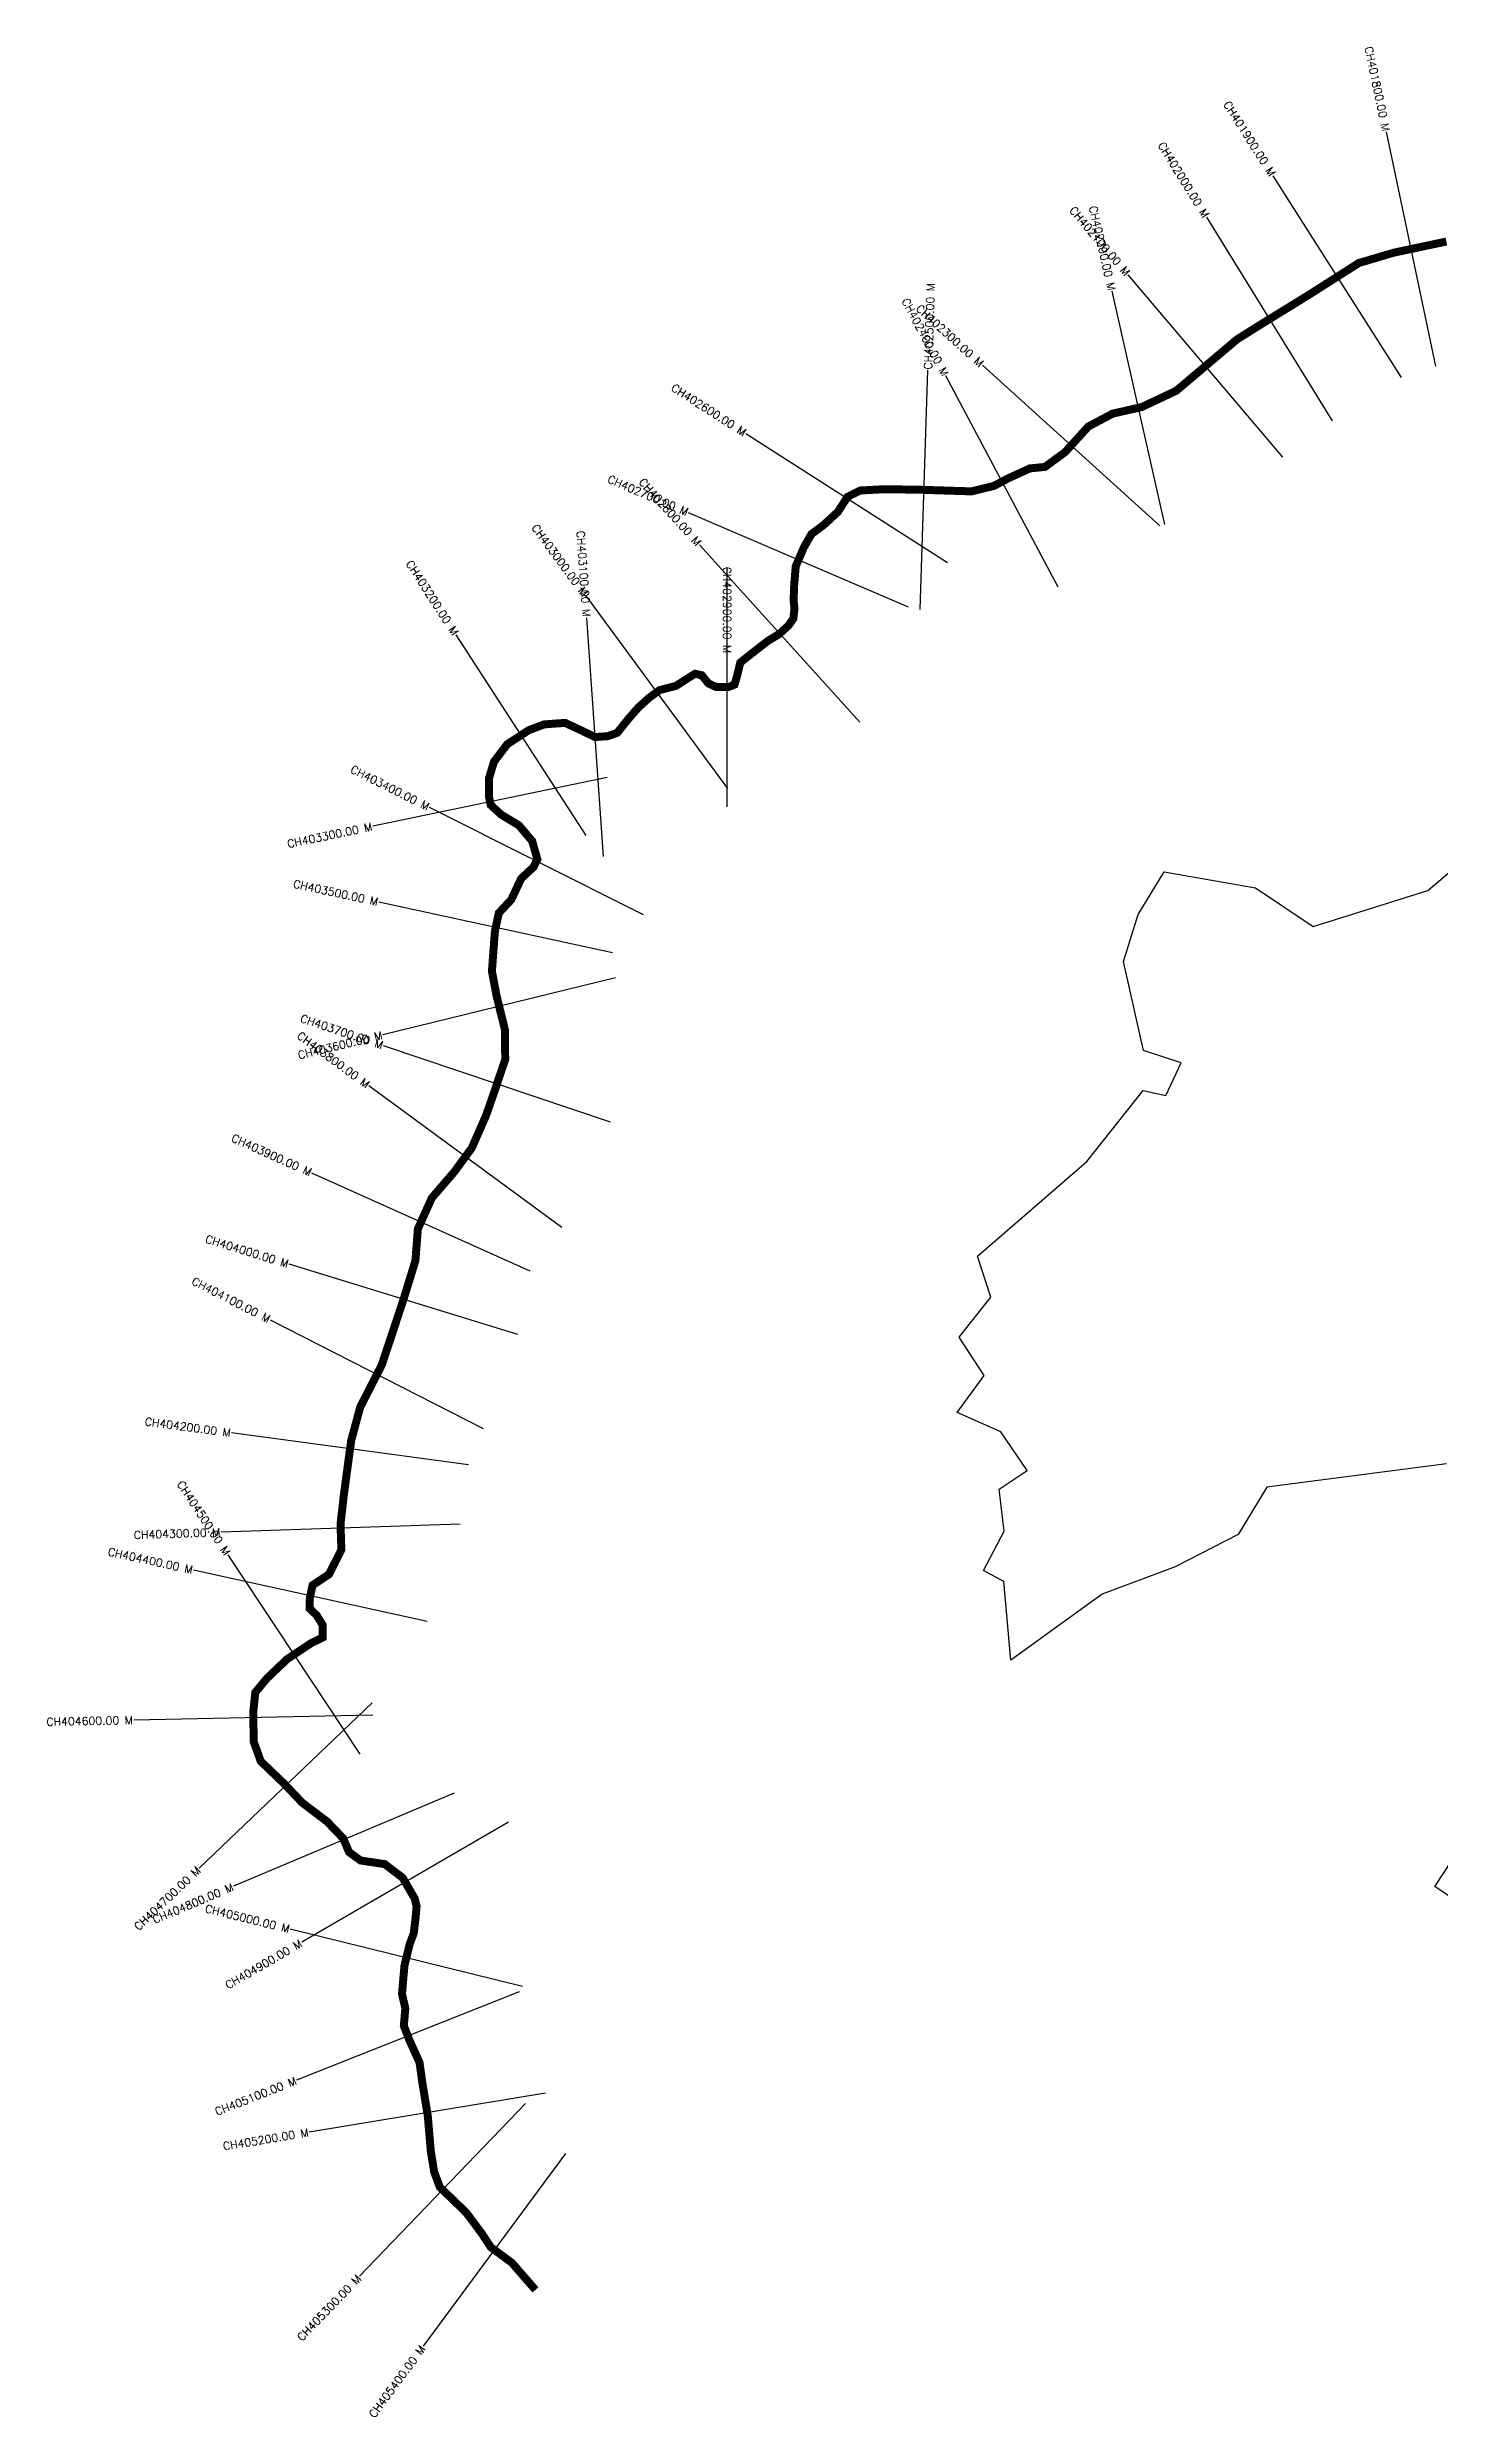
# Model space of a CAD drawing. Header units: metres. Extents: x 302061 to 305538, y 1941225 to 1944575.
# Drawn here: x 302061 to 303806, y 1941225 to 1944196 of the extents above; entities that cross this region are included whole.
import ezdxf
from ezdxf.enums import TextEntityAlignment as Align

# ---------------------------------------------------------------- set-up
doc = ezdxf.new("R2010")
doc.units = ezdxf.units.M
for name, color, linetype in [('CS', 134, 'Continuous'), ('CSMark', 6, 'Continuous'), ('UNPROTECTED', 10, 'Continuous'), ('VILLAGE BOUNDRY', 10, 'Continuous')]:
    doc.layers.add(name, color=color, linetype=linetype)
doc.styles.get("Standard").update_dxf_attribs({"font": 'simplex.shx'})

msp = doc.modelspace()

# ---------------------------------------------------------------- linework, layer by layer
at = {"layer": 'CS'}
for p, q in [((303801.3, 1943796.3), (303739.3, 1944089.8)), ((303758.1, 1943781.7), (303597.2, 1944034.9)), ((303671.7, 1943727.7), (303514, 1943982.8)), ((303609.3, 1943681.8), (303415.5, 1943910.8)), ((303461.6, 1943597.6), (303395.3, 1943890.2)), ((303455.1, 1943595.8), (303232.8, 1943797.2)), ((303154.8, 1943491.1), (303164.5, 1943790.9)), ((303327.9, 1943519), (303187, 1943783.8)), ((303188.8, 1943549.5), (302936.3, 1943711.4)), ((303140, 1943494), (302864.3, 1943612.2)), ((303079.1, 1943349.5), (302878.1, 1943572.2)), ((302912.7, 1943243.7), (302912.7, 1943543.7)), ((302913.6, 1943266.6), (302735.8, 1943508.2)), ((302757.9, 1943181.4), (302736.7, 1943480.6)), ((302736, 1943207.5), (302573, 1943459.4)), ((302762.3, 1943280.1), (302468.6, 1943219.1)), ((302807.7, 1943108), (302539.5, 1943242.6)), ((302769.1, 1943060.3), (302476, 1943124.1)), ((302772.6, 1943029.1), (302481.2, 1942957.7)), ((302766.3, 1942848.1), (302482, 1942943.9)), ((302705.4, 1942715.9), (302463.6, 1942893.5)), ((302665.6, 1942661), (302392, 1942784.2)), ((302650.4, 1942581.7), (302363.6, 1942669.9)), ((302607.2, 1942463.4), (302340.1, 1942599.9)), ((302588.6, 1942418.3), (302291.3, 1942458.3)), ((302578.1, 1942344.1), (302278.3, 1942334)), ((302536.6, 1942221.9), (302243.6, 1942286.3)), ((302452.6, 1942055.4), (302287.1, 1942305.6)), ((302468.6, 1942104.5), (302168.7, 1942098.3)), ((302467.9, 1942119.8), (302250.8, 1941912.7)), ((302570.3, 1942006.6), (302293.9, 1941889.9)), ((302638.8, 1941970.3), (302379.4, 1941819.7)), ((302656.1, 1941764.2), (302364.9, 1941836.1)), ((302651.9, 1941757.3), (302372.9, 1941646.8)), ((302684.8, 1941630.4), (302388.8, 1941581.5)), ((302659.8, 1941617.3), (302452, 1941401)), ((302709.9, 1941554.6), (302531.8, 1941313.2))]:
    msp.add_line(p, q, dxfattribs=at)
at = {"layer": 'UNPROTECTED', "const_width": 10, "flags": 128}
msp.add_lwpolyline([(303814.4, 1943952.4), (303748.3, 1943938.4), (303704.7, 1943925.5), (303640.6, 1943884.7), (303580.1, 1943847.4), (303551.8, 1943829.6), (303475.8, 1943765.3), (303432.7, 1943744.9), (303396.1, 1943736.6), (303365.5, 1943720.4), (303336.4, 1943688.3), (303311.2, 1943669.8), (303292.3, 1943667.9), (303265.1, 1943655.5), (303247.3, 1943646), (303219.2, 1943639.1), (303149.4, 1943641.3), (303108.2, 1943641.7), (303079.5, 1943640.2), (303063.7, 1943632.3), (303051.6, 1943613.4), (303033.5, 1943596.8), (303018.4, 1943585.5), (303008.9, 1943568.9), (302998.7, 1943545.1), (302996.8, 1943522.1), (302996, 1943501.9), (302997.2, 1943492.4), (302995.7, 1943479.5), (302989.6, 1943470.8), (302977.8, 1943460.1), (302964.1, 1943451.8), (302942.1, 1943434.7), (302929.2, 1943424.4), (302925, 1943406.9), (302921.9, 1943396.7), (302914.4, 1943393.7), (302899.1, 1943393.7), (302889.3, 1943398.2), (302880.9, 1943408.5), (302872.5, 1943410.4), (302862.7, 1943404.3), (302848.6, 1943395.2), (302828.1, 1943389.9), (302815.2, 1943380.4), (302801.9, 1943368.6), (302789.3, 1943354.2), (302774.9, 1943336.3), (302763.1, 1943332.1), (302747.1, 1943331), (302727.4, 1943340.5), (302709.5, 1943348.8), (302683.5, 1943346.9), (302664.2, 1943339.7), (302637.2, 1943322.2), (302620.5, 1943300.2), (302614, 1943278.8), (302614, 1943256.8), (302616.3, 1943245.7), (302629.6, 1943233.6), (302651.6, 1943220.3), (302668.3, 1943200.6), (302674.8, 1943177.7), (302669.8, 1943167.8), (302654.6, 1943153.7), (302642.1, 1943127.1), (302626.5, 1943110.4), (302621.6, 1943087.6), (302617.8, 1943037.4), (302623.8, 1943005.9), (302634.1, 1942964.1), (302634.5, 1942926.7), (302621.2, 1942887.2), (302610.5, 1942856.5), (302592.6, 1942815.7), (302570.6, 1942785.7), (302542.5, 1942753), (302525, 1942714.2), (302521.9, 1942674.3), (302506.7, 1942624.9), (302479.7, 1942543.5), (302452.7, 1942490.7), (302441.3, 1942448.3), (302432.2, 1942380.7), (302428, 1942343.9), (302429.1, 1942311.8), (302413.6, 1942281.1), (302393, 1942267.4), (302389.6, 1942251.8), (302389.2, 1942238.1), (302398, 1942229.8), (302405.6, 1942217.6), (302405.6, 1942201.7), (302391.5, 1942194.9), (302361.1, 1942174.7), (302336, 1942150.8), (302321.2, 1942133), (302318.5, 1942107.3), (302319.3, 1942070.9), (302328, 1942046.6), (302357.3, 1942018.5), (302380.1, 1941994.5), (302410.9, 1941971.2), (302431.4, 1941949.9), (302438.6, 1941932.8), (302453.1, 1941922.2), (302483.5, 1941917.6), (302505.9, 1941900.5), (302521.1, 1941874.3), (302523.4, 1941864.7), (302522.2, 1941851), (302519.9, 1941831.3), (302514.6, 1941816.8), (302508.2, 1941790.6), (302505.1, 1941754.9), (302509.3, 1941736.7), (302507.4, 1941714.7), (302514.6, 1941696.4), (302527.1, 1941668.7), (302530.6, 1941643.5), (302537.4, 1941602.1), (302541.2, 1941557.7), (302545.4, 1941531.7), (302552.6, 1941512.4), (302562.5, 1941502.9), (302585.5, 1941480.7), (302604.7, 1941455), (302616.4, 1941437.2), (302642.7, 1941417.8), (302672.4, 1941383.7)], dxfattribs=at)
at = {"layer": 'VILLAGE BOUNDRY', "color": 3, "flags": 128}
for points in [[(303814.4, 1942419.4), (303589.3, 1942390.3), (303553.3, 1942330.9), (303474.6, 1942290.6), (303382.8, 1942256.2), (303268.2, 1942173.3), (303259.8, 1942272.2), (303234, 1942286), (303260.2, 1942335.1), (303253.6, 1942387.7), (303289, 1942411.4), (303255.8, 1942459.9), (303200.9, 1942484.1), (303235.1, 1942530.5), (303203.7, 1942578.4), (303243.2, 1942628.7), (303226.5, 1942680.2), (303363.7, 1942798.8), (303434.3, 1942887.6), (303462.5, 1942881.7), (303481.8, 1942922.5), (303434.8, 1942938), (303409.7, 1943049.7), (303427.8, 1943108.3), (303460.6, 1943162.1), (303575.2, 1943141.9), (303647.6, 1943093.5), (303791.1, 1943138.4), (303910.4, 1943239.6)], [(303859.4, 1941849.4), (303800, 1941889.5), (303916.5, 1942066.8)]]:
    msp.add_lwpolyline(points, dxfattribs=at)

# ---------------------------------------------------------------- texts
at = {"layer": 'CSMark'}
for s, rotation, p in [('CH401800.00 M', 281.9308, (303739.1, 1944090.8)), ('CH401900.00 M', 302.4208, (303596.7, 1944035.7)), ('CH402000.00 M', 301.7252, (303513.5, 1943983.7)), ('CH402100.00 M', 310.2414, (303414.9, 1943911.5)), ('CH402200.00 M', 282.7663, (303395.1, 1943891.2)), ('CH402400.00 M', 298.0108, (303186.5, 1943784.7)), ('CH402300.00 M', 317.8165, (303232, 1943797.9)), ('CH402600.00 M', 327.3318, (302935.4, 1943712)), ('CH402700.00 M', 336.7893, (302863.4, 1943612.6)), ('CH402800.00 M', 312.0507, (302877.5, 1943573)), ('CH403000.00 M', 306.355, (302735.2, 1943509)), ('CH403100.00 M', 274.0515, (302736.6, 1943481.6)), ('CH403200.00 M', 302.9125, (302572.5, 1943460.2)), ('CH403400.00 M', 333.3586, (302538.6, 1943243)), ('CH403300.00 M', 11.7343, (302467.6, 1943218.9)), ('CH403500.00 M', 347.7345, (302475, 1943124.3)), ('CH403800.00 M', 323.6974, (302462.8, 1942894.1)), ('CH403600.00 M', 13.7714, (302480.2, 1942957.5)), ('CH403700.00 M', 341.3803, (302481, 1942944.2)), ('CH403900.00 M', 335.7671, (302391.1, 1942784.6)), ('CH404000.00 M', 342.8941, (302362.7, 1942670.2)), ('CH404100.00 M', 332.9225, (302339.2, 1942600.4)), ('CH404200.00 M', 352.3279, (302290.3, 1942458.4)), ('CH404500.00 M', 303.5007, (302286.5, 1942306.4)), ('CH404300.00 M', 1.9373, (302277.3, 1942333.9)), ('CH404400.00 M', 347.6029, (302242.6, 1942286.5)), ('CH404600.00 M', 1.1863, (302167.7, 1942098.3)), ('CH404700.00 M', 43.6439, (302250.1, 1941912)), ('CH404800.00 M', 22.8985, (302293, 1941889.5)), ('CH405000.00 M', 346.1419, (302363.9, 1941836.3)), ('CH404900.00 M', 30.1452, (302378.5, 1941819.2)), ('CH405100.00 M', 21.6007, (302372, 1941646.5)), ('CH405200.00 M', 9.3841, (302387.8, 1941581.3)), ('CH405300.00 M', 46.1421, (302451.3, 1941400.3)), ('CH405400.00 M', 53.5681, (302531.2, 1941312.4))]:
    msp.add_text(s, height=10, rotation=rotation, dxfattribs=at).set_placement(p, align=Align.MIDDLE_RIGHT)
for s, rotation, p in [('CH402500.00 M', 88.1449, (303164.5, 1943791.9)), ('CH402900.00 M', 270, (302912.7, 1943544.7))]:
    msp.add_text(s, height=10, rotation=rotation, dxfattribs=at).set_placement(p, align=Align.MIDDLE_LEFT)

doc.saveas('drawing.dxf')
